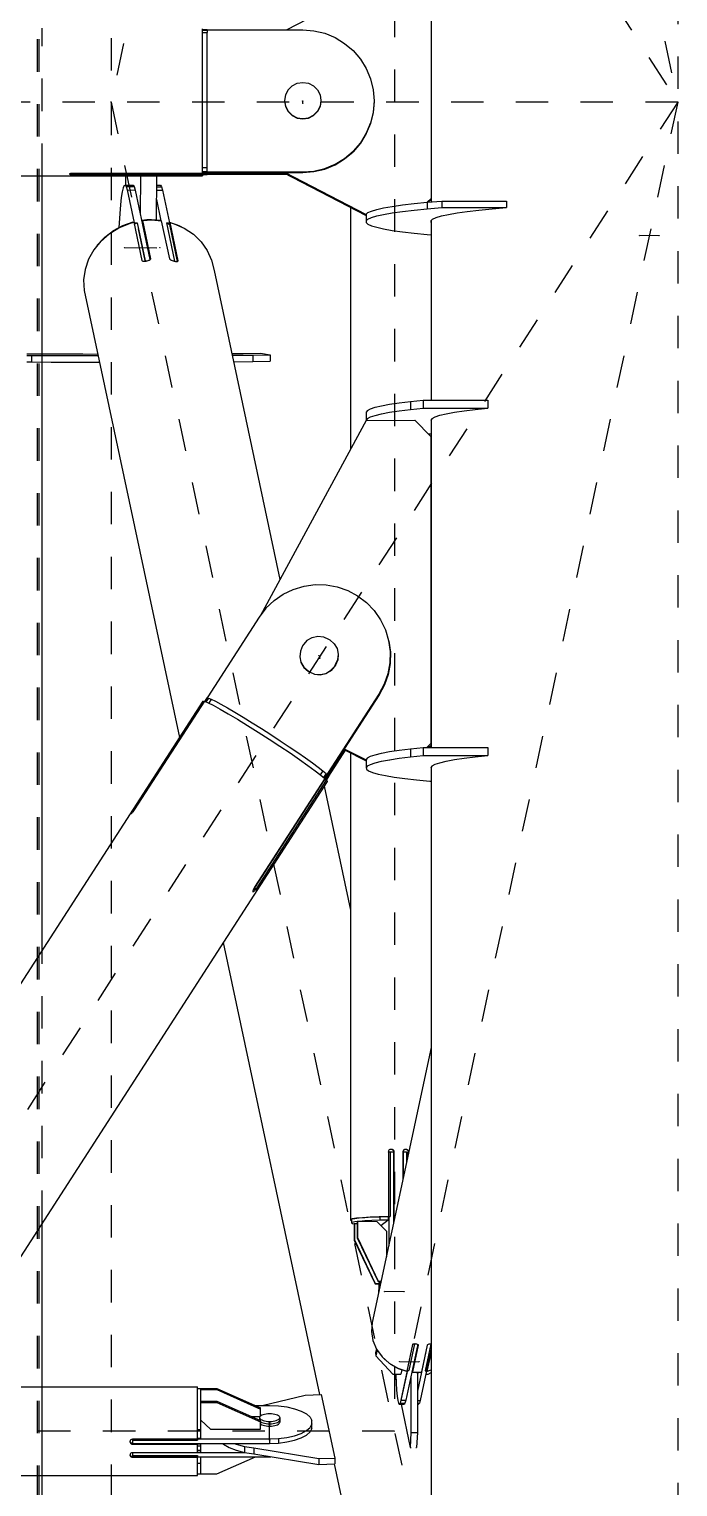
# Model space of a CAD drawing. Header units: millimetres. Extents: x 149919 to 150445, y 136651 to 136866.
# Drawn here: x 150374.11 to 150376.113, y 136778.903 to 136783.4 of the extents above; entities that cross this region are included whole.
import ezdxf

# ---------------------------------------------------------------- set-up
doc = ezdxf.new("R2010")
doc.units = ezdxf.units.MM
doc.header["$LTSCALE"] = 0.25
for name, pattern in [('CENTER', [50.8, 31.75, -6.35, 6.35, -6.35]), ('XKITLINE00', [0]), ('XKITLINE02', [4, 2, -2])]:
    doc.linetypes.add(name, pattern=pattern)

# ---------------------------------------------------------------- blocks, each defined once
blk = doc.blocks.new('çatıı')
at = {"color": 8, "linetype": 'CENTER'}
for p, q in [((23430, 14354.32), (23430, 12689.51)), ((22900, 14100.27), (23430, 13280.27)), ((23430, 14100.27), (23255, 13280.27)), ((23342.5, 13690.27), (23342.5, 12870.27)), ((23342.5, 13690.27), (23430, 13280.27)), ((23255, 13540.01), (23255, 12732.33)), ((23430, 13280.28), (22900, 13280.28)), ((23430, 13280.27), (22900, 12460.27)), ((23255, 13280.27), (23430, 12460.27)), ((23314.2, 13279.92), (23314.2, 13280.63)), ((23430, 13280.27), (23342.5, 12870.27)), ((23424.19, 13239.04), (23418.21, 13239.08)), ((23259.11, 13235.4), (23270.06, 13235.32)), ((23319.22, 13109.5), (23319.45, 13108.63)), ((23345.48, 12913.27), (23339.51, 12913.31)), ((23344.09, 12891.74), (23350.06, 12891.7)), ((23342.5, 12870.27), (22987.5, 12870.27)), ((23303.97, 12867.52), (23303.97, 12873.03))]:
    blk.add_line(p, q, dxfattribs=at)
at = {"color": 116, "linetype": 'XKITLINE02', "true_color": 0x136734}
for p, q in [((23232.3, 12049.63), (23232.3, 13721.24)), ((23232.83, 12049.63), (23232.83, 13721.24)), ((23233.68, 13257.5), (23233.68, 13303.02)), ((23233.68, 12934.47), (23233.68, 13018.62))]:
    blk.add_line(p, q, dxfattribs=at)
at = {"color": 8, "linetype": 'XKITLINE00'}
for p, q in [((23309.19, 13302.56), (23333.8, 13315.32)), ((23353.8, 13310.34), (23353.8, 13250.53)), ((23283.2, 13298.88), (23283.2, 13302.9)), ((23283.2, 13302.62), (23284.7, 13302.62)), ((23283.2, 13302.56), (23314.2, 13302.56)), ((23283.2, 13302.44), (23284.7, 13302.44)), ((23283.2, 13301.7), (23284.7, 13301.7)), ((23284.7, 13302.62), (23284.7, 13302.56)), ((23284.7, 13302.44), (23284.7, 13301.7)), ((23284.7, 13296.32), (23284.7, 13301.7)), ((23314.2, 13302.56), (23317.64, 13302.29)), ((23317.64, 13302.29), (23320.99, 13301.49)), ((23320.99, 13301.49), (23324.18, 13300.17)), ((23283.2, 13282.08), (23283.2, 13298.88)), ((23324.18, 13300.17), (23327.13, 13298.37)), ((23327.13, 13298.37), (23329.75, 13296.14)), ((23284.7, 13266.88), (23284.7, 13296.32)), ((23329.75, 13296.14), (23331.99, 13293.52)), ((23331.99, 13293.52), (23333.8, 13290.59)), ((23333.8, 13290.59), (23335.12, 13287.41)), ((23309.66, 13284.04), (23308.87, 13282.48)), ((23309.66, 13284.04), (23310.9, 13285.27)), ((23310.9, 13285.27), (23312.46, 13286.07)), ((23312.46, 13286.07), (23314.2, 13286.34)), ((23314.2, 13286.34), (23315.93, 13286.07)), ((23315.93, 13286.07), (23317.49, 13285.27)), ((23317.49, 13285.27), (23318.73, 13284.04)), ((23318.73, 13284.04), (23319.52, 13282.48)), ((23335.12, 13287.41), (23335.92, 13284.06)), ((23335.92, 13284.06), (23336.2, 13280.63)), ((23283.2, 13261.45), (23283.2, 13282.08)), ((23308.87, 13282.48), (23308.6, 13280.76)), ((23308.6, 13280.76), (23308.87, 13279.03)), ((23308.6, 13280.69), (23308.87, 13278.97)), ((23308.6, 13280.69), (23308.87, 13278.97)), ((23308.6, 13280.63), (23308.87, 13278.9)), ((23308.87, 13279.03), (23309.66, 13277.47)), ((23308.87, 13278.97), (23309.66, 13277.41)), ((23308.87, 13278.97), (23309.66, 13277.41)), ((23308.87, 13278.9), (23309.66, 13277.35)), ((23319.52, 13279.03), (23318.73, 13277.47)), ((23319.52, 13278.97), (23318.73, 13277.41)), ((23319.52, 13278.97), (23318.73, 13277.41)), ((23319.52, 13278.9), (23318.73, 13277.35)), ((23319.52, 13282.48), (23319.8, 13280.76)), ((23319.8, 13280.76), (23319.52, 13279.03)), ((23319.8, 13280.69), (23319.52, 13278.97)), ((23319.8, 13280.69), (23319.52, 13278.97)), ((23319.8, 13280.63), (23319.52, 13278.9)), ((23336.2, 13280.63), (23335.92, 13277.2)), ((23336.2, 13280.47), (23335.92, 13277.04)), ((23309.66, 13277.47), (23310.9, 13276.24)), ((23309.66, 13277.41), (23310.9, 13276.18)), ((23309.66, 13277.41), (23310.9, 13276.18)), ((23309.66, 13277.35), (23310.9, 13276.11)), ((23310.9, 13276.24), (23312.46, 13275.45)), ((23310.9, 13276.18), (23312.46, 13275.38)), ((23310.9, 13276.18), (23312.46, 13275.38)), ((23310.9, 13276.11), (23312.46, 13275.32)), ((23312.46, 13275.45), (23314.2, 13275.17)), ((23312.46, 13275.38), (23314.2, 13275.11)), ((23312.46, 13275.38), (23314.2, 13275.11)), ((23312.46, 13275.32), (23314.2, 13275.05)), ((23314.2, 13275.17), (23315.93, 13275.45)), ((23314.2, 13275.11), (23315.93, 13275.38)), ((23314.2, 13275.11), (23315.93, 13275.38)), ((23314.2, 13275.05), (23315.93, 13275.32)), ((23314.2, 13275.17), (23314.2, 13275.11)), ((23314.2, 13275.11), (23314.2, 13275.05)), ((23315.93, 13275.45), (23317.49, 13276.24)), ((23315.93, 13275.38), (23317.49, 13276.18)), ((23315.93, 13275.38), (23317.49, 13276.18)), ((23315.93, 13275.32), (23317.49, 13276.11)), ((23317.49, 13276.24), (23318.73, 13277.47)), ((23317.49, 13276.18), (23318.73, 13277.41)), ((23317.49, 13276.18), (23318.73, 13277.41)), ((23317.49, 13276.11), (23318.73, 13277.35)), ((23335.92, 13277.2), (23335.12, 13273.85)), ((23335.92, 13277.04), (23335.12, 13273.69)), ((23333.8, 13270.67), (23331.99, 13267.74)), ((23333.8, 13270.52), (23331.99, 13267.58)), ((23335.12, 13273.85), (23333.8, 13270.67)), ((23335.12, 13273.69), (23333.8, 13270.52)), ((23284.7, 13258.83), (23284.7, 13266.88)), ((23327.13, 13262.89), (23329.75, 13265.12)), ((23331.99, 13267.74), (23329.75, 13265.12)), ((23331.99, 13267.58), (23329.75, 13264.96)), ((23283.2, 13258.37), (23283.2, 13261.45)), ((23320.99, 13259.77), (23324.18, 13261.09)), ((23320.99, 13259.61), (23324.18, 13260.93)), ((23324.18, 13261.09), (23327.13, 13262.89)), ((23324.18, 13260.93), (23327.13, 13262.73)), ((23327.13, 13262.73), (23329.75, 13264.96)), ((23046.8, 13257.5), (23283.2, 13257.5)), ((23242.11, 13258.1), (23242.19, 13258.15)), ((23242.11, 13258.1), (23242.11, 13258.05)), ((23242.11, 13258.05), (23242.19, 13258)), ((23242.19, 13258.15), (23242.36, 13258.24)), ((23242.19, 13258), (23242.36, 13257.96)), ((23242.36, 13258.24), (23242.6, 13258.31)), ((23242.36, 13257.96), (23242.6, 13257.92)), ((23242.6, 13258.31), (23242.89, 13258.36)), ((23242.6, 13257.92), (23242.89, 13257.9)), ((23242.89, 13258.36), (23243.2, 13258.37)), ((23242.89, 13258.36), (23242.89, 13257.9)), ((23242.89, 13257.9), (23243.2, 13257.89)), ((23243.2, 13258.37), (23283.2, 13258.37)), ((23243.2, 13258.37), (23243.2, 13257.89)), ((23243.2, 13257.89), (23283.2, 13257.89)), ((23259.46, 13257.5), (23259.44, 13254.67)), ((23264.09, 13257.5), (23263.99, 13245.8)), ((23269.07, 13257.5), (23268.95, 13243.99)), ((23283.2, 13260.12), (23284.7, 13260.12)), ((23283.2, 13258.83), (23284.7, 13258.83)), ((23283.2, 13258.7), (23314.2, 13258.7)), ((23283.2, 13258.54), (23314.2, 13258.54)), ((23283.2, 13258.37), (23283.2, 13257.89)), ((23283.2, 13258.37), (23283.2, 13258.31)), ((23283.2, 13258.31), (23284.7, 13258.31)), ((23283.2, 13258.12), (23284.7, 13258.12)), ((23283.2, 13257.93), (23284.7, 13257.93)), ((23283.2, 13257.89), (23283.2, 13257.5)), ((23284.7, 13257.99), (23284.7, 13258.53)), ((23284.7, 13258.15), (23308.89, 13258.15)), ((23284.7, 13257.99), (23309.19, 13257.99)), ((23284.7, 13257.99), (23284.7, 13257.93)), ((23308.13, 13258.54), (23333.76, 13245.24)), ((23308.74, 13258.54), (23333.76, 13245.56)), ((23314.2, 13258.7), (23317.64, 13258.97)), ((23314.2, 13258.54), (23317.64, 13258.81)), ((23314.2, 13258.7), (23314.2, 13258.54)), ((23317.64, 13258.97), (23320.99, 13259.77)), ((23317.64, 13258.81), (23320.99, 13259.61)), ((23317.64, 13258.97), (23317.64, 13258.81)), ((23258.4, 13252.6), (23258.12, 13250.83)), ((23258.7, 13253.86), (23258.4, 13252.6)), ((23259.02, 13254.56), (23258.7, 13253.86)), ((23259.02, 13254.56), (23259.33, 13254.67)), ((23259.33, 13254.67), (23261.82, 13254.65)), ((23259.33, 13254.67), (23259.64, 13254.2)), ((23259.64, 13254.2), (23262.13, 13254.18)), ((23259.64, 13254.2), (23259.93, 13253.15)), ((23259.93, 13253.15), (23262.42, 13253.14)), ((23259.93, 13253.15), (23262.09, 13243.04)), ((23261.82, 13254.65), (23262.13, 13254.18)), ((23262.13, 13254.18), (23262.42, 13253.14)), ((23262.42, 13253.14), (23267.01, 13231.66)), ((23269.03, 13253.09), (23270.89, 13253.08)), ((23269.04, 13254.6), (23270.28, 13254.59)), ((23269.04, 13254.13), (23270.59, 13254.12)), ((23270.28, 13254.59), (23270.59, 13254.12)), ((23270.59, 13254.12), (23270.89, 13253.08)), ((23270.89, 13253.08), (23273.04, 13242.97)), ((23257.87, 13248.58), (23257.66, 13245.93)), ((23258.12, 13250.83), (23257.87, 13248.58)), ((23269, 13250.25), (23270.41, 13243.68)), ((23328.91, 13247.76), (23328.91, 13173.07)), ((23335.4, 13246.65), (23337.03, 13247.14)), ((23337.03, 13247.14), (23339.18, 13247.62)), ((23339.18, 13247.62), (23341.83, 13248.09)), ((23341.83, 13248.09), (23344.98, 13248.53)), ((23344.98, 13248.53), (23348.59, 13248.95)), ((23348.59, 13248.95), (23352.65, 13249.35)), ((23348.59, 13246.96), (23352.65, 13247.36)), ((23352.61, 13249.35), (23353.8, 13250.53)), ((23352.65, 13249.35), (23357.11, 13249.72)), ((23352.65, 13249.35), (23352.65, 13247.36)), ((23352.65, 13247.36), (23357.11, 13247.72)), ((23352.96, 13249.38), (23353.8, 13250.21)), ((23353.8, 13250.53), (23353.8, 13250.37)), ((23353.8, 13250.37), (23353.8, 13249.44)), ((23357.11, 13249.72), (23357.11, 13247.72)), ((23357.11, 13249.72), (23377.11, 13249.72)), ((23357.11, 13247.72), (23377.11, 13247.72)), ((23368.59, 13246.96), (23372.65, 13247.36)), ((23372.65, 13247.36), (23377.11, 13247.72)), ((23377.11, 13249.72), (23377.11, 13247.72)), ((23257.39, 13241.49), (23260.65, 13242.85)), ((23257.49, 13242.96), (23257.44, 13241.58)), ((23257.66, 13245.93), (23257.49, 13242.96)), ((23258.66, 13242.23), (23261.85, 13243.35)), ((23260.65, 13242.85), (23262, 13243.17)), ((23261.85, 13243.35), (23261.9, 13243.14)), ((23262, 13243.17), (23264.51, 13231.41)), ((23262.09, 13243.04), (23262.08, 13242.78)), ((23262.09, 13243.04), (23263.05, 13243.04)), ((23262.13, 13242.56), (23263.05, 13243.04)), ((23263.05, 13243.04), (23265.56, 13231.28)), ((23264.57, 13243.88), (23264.54, 13243.23)), ((23264.57, 13243.88), (23266.01, 13244.01)), ((23264.57, 13243.88), (23264.69, 13243.29)), ((23264.69, 13243.29), (23264.66, 13242.64)), ((23264.71, 13243.71), (23264.67, 13242.84)), ((23264.67, 13242.84), (23267.05, 13231.69)), ((23264.71, 13243.71), (23267.61, 13243.92)), ((23264.71, 13243.71), (23267.22, 13231.95)), ((23266.01, 13244.01), (23267.46, 13244.05)), ((23266.01, 13244.01), (23266.06, 13243.81)), ((23267.46, 13244.05), (23268.91, 13243.99)), ((23267.61, 13243.92), (23270.49, 13243.67)), ((23268.91, 13243.99), (23268.95, 13243.81)), ((23268.91, 13243.99), (23270.34, 13243.84)), ((23270.34, 13243.84), (23270.37, 13243.68)), ((23270.49, 13243.67), (23273, 13231.91)), ((23272.08, 13242.97), (23274.59, 13231.22)), ((23272.08, 13242.97), (23273.04, 13242.97)), ((23272.08, 13242.97), (23273.02, 13242.45)), ((23273, 13243.27), (23273.13, 13242.68)), ((23273, 13243.27), (23274.22, 13242.82)), ((23273, 13243.27), (23273, 13243.17)), ((23273.04, 13242.97), (23273.02, 13242.45)), ((23273.13, 13242.68), (23273.1, 13242.07)), ((23273.15, 13243.09), (23273.11, 13242.19)), ((23273.15, 13243.09), (23275.66, 13231.33)), ((23273.15, 13243.09), (23274.47, 13242.75)), ((23274.47, 13242.75), (23277.6, 13241.35)), ((23333.76, 13245.64), (23334.31, 13246.15)), ((23333.76, 13245.64), (23333.76, 13243.64)), ((23333.76, 13243.64), (23334.31, 13244.15)), ((23333.76, 13243.64), (23333.76, 13243.14)), ((23333.76, 13243.14), (23334.31, 13242.63)), ((23334.31, 13246.15), (23335.4, 13246.65)), ((23334.31, 13244.15), (23335.4, 13244.65)), ((23334.31, 13242.63), (23335.4, 13242.13)), ((23335.4, 13244.65), (23337.03, 13245.15)), ((23337.03, 13245.15), (23339.18, 13245.63)), ((23339.18, 13245.63), (23341.83, 13246.09)), ((23341.83, 13246.09), (23344.98, 13246.54)), ((23344.98, 13246.54), (23348.59, 13246.96)), ((23353.76, 13243.64), (23354.31, 13244.15)), ((23353.76, 13243.64), (23353.76, 13243.14)), ((23353.76, 13243.14), (23353.8, 13243.11)), ((23353.8, 13243.67), (23353.8, 13188.33)), ((23354.31, 13244.15), (23355.4, 13244.65)), ((23355.4, 13244.65), (23357.03, 13245.15)), ((23357.03, 13245.15), (23359.18, 13245.63)), ((23359.18, 13245.63), (23361.83, 13246.09)), ((23361.83, 13246.09), (23364.98, 13246.54)), ((23364.98, 13246.54), (23368.59, 13246.96)), ((23251.82, 13237.36), (23254.42, 13239.64)), ((23253.06, 13238.62), (23252.17, 13237.67)), ((23253.06, 13238.62), (23255.7, 13240.64)), ((23254.42, 13239.64), (23257.39, 13241.49)), ((23255.7, 13240.64), (23258.66, 13242.23)), ((23258.66, 13242.23), (23258.7, 13242.04)), ((23273.02, 13242.45), (23275.44, 13231.12)), ((23273.11, 13242.19), (23275.47, 13231.13)), ((23274.88, 13242.57), (23276.09, 13242.12)), ((23276.09, 13242.12), (23276.11, 13242.02)), ((23276.09, 13242.12), (23276.75, 13241.73)), ((23277.6, 13241.35), (23280.4, 13239.47)), ((23280.4, 13239.47), (23282.78, 13237.15)), ((23335.4, 13242.13), (23337.03, 13241.63)), ((23337.03, 13241.63), (23339.18, 13241.15)), ((23339.18, 13241.15), (23341.83, 13240.69)), ((23341.83, 13240.69), (23344.98, 13240.24)), ((23344.98, 13240.24), (23348.59, 13239.82)), ((23348.59, 13239.82), (23352.65, 13239.42)), ((23352.65, 13239.42), (23353.8, 13239.33)), ((23249.67, 13234.71), (23248.05, 13231.77)), ((23251.82, 13237.36), (23249.67, 13234.71)), ((23250.82, 13236.22), (23250.45, 13235.67)), ((23251.42, 13236.87), (23250.82, 13236.22)), ((23282.78, 13237.15), (23284.68, 13234.47)), ((23284.68, 13234.47), (23286.03, 13231.51)), ((23248.05, 13231.77), (23246.99, 13228.63)), ((23264.51, 13231.41), (23264.62, 13231.29)), ((23264.62, 13231.29), (23264.81, 13231.2)), ((23264.81, 13231.2), (23265.09, 13231.16)), ((23265.09, 13231.16), (23265.42, 13231.16)), ((23265.33, 13231.16), (23265.56, 13231.28)), ((23265.42, 13231.16), (23265.79, 13231.2)), ((23265.56, 13231.28), (23266.08, 13231.27)), ((23265.79, 13231.2), (23266.16, 13231.29)), ((23266.16, 13231.29), (23266.5, 13231.42)), ((23266.5, 13231.42), (23266.68, 13231.51)), ((23266.68, 13231.51), (23266.8, 13231.54)), ((23266.8, 13231.54), (23267.03, 13231.67)), ((23267.03, 13231.67), (23267.17, 13231.81)), ((23267.22, 13231.95), (23267.17, 13231.81)), ((23273, 13231.91), (23273.1, 13231.77)), ((23273.1, 13231.77), (23273.3, 13231.63)), ((23273.3, 13231.63), (23273.57, 13231.5)), ((23273.57, 13231.5), (23273.7, 13231.46)), ((23273.7, 13231.46), (23273.9, 13231.37)), ((23273.9, 13231.37), (23274.25, 13231.24)), ((23274.25, 13231.24), (23274.61, 13231.14)), ((23274.33, 13231.22), (23274.59, 13231.22)), ((23274.59, 13231.22), (23274.76, 13231.12)), ((23274.61, 13231.14), (23274.95, 13231.09)), ((23274.95, 13231.09), (23275.25, 13231.09)), ((23275.25, 13231.09), (23275.47, 13231.13)), ((23275.47, 13231.13), (23275.61, 13231.21)), ((23275.66, 13231.33), (23275.61, 13231.21)), ((23286.03, 13231.51), (23286.79, 13228.36)), ((23246.99, 13228.63), (23246.53, 13225.39)), ((23246.53, 13225.39), (23246.68, 13222.14)), ((23286.79, 13228.36), (23307.15, 13132.97)), ((23246.68, 13222.14), (23276.11, 13084.26)), ((23228.98, 13202.63), (23233.6, 13202.6)), ((23233.6, 13202.6), (23239.88, 13202.57)), ((23239.88, 13202.57), (23246.28, 13202.56)), ((23246.28, 13202.56), (23250.87, 13202.55)), ((23292.27, 13202.72), (23295.83, 13202.75)), ((23292.38, 13202.17), (23293.14, 13202.18)), ((23293.14, 13202.18), (23298.76, 13202.23)), ((23295.83, 13202.75), (23301.15, 13202.82)), ((23298.76, 13202.23), (23304.08, 13202.3)), ((23298.76, 13202.23), (23298.76, 13200.23)), ((23301.15, 13202.82), (23304.08, 13202.3)), ((23304.08, 13202.3), (23304.08, 13200.3)), ((23228.98, 13202.13), (23230.39, 13202.12)), ((23228.98, 13200.13), (23230.39, 13200.12)), ((23230.39, 13202.12), (23230.39, 13200.12)), ((23230.39, 13202.12), (23236.53, 13202.08)), ((23230.39, 13200.12), (23236.53, 13200.08)), ((23236.53, 13202.08), (23242.81, 13202.06)), ((23236.53, 13200.08), (23242.81, 13200.06)), ((23242.81, 13202.06), (23249.21, 13202.04)), ((23242.81, 13200.06), (23249.21, 13200.04)), ((23249.21, 13202.04), (23250.98, 13202.04)), ((23249.21, 13200.04), (23251.4, 13200.04)), ((23292.81, 13200.18), (23293.14, 13200.18)), ((23293.14, 13200.18), (23298.76, 13200.23)), ((23298.76, 13200.23), (23304.08, 13200.3)), ((23334.14, 13185.11), (23333.73, 13184.61)), ((23333.73, 13184.61), (23333.73, 13182.12)), ((23334.14, 13185.11), (23335.08, 13185.61)), ((23335.08, 13185.61), (23336.55, 13186.11)), ((23336.55, 13186.11), (23338.53, 13186.59)), ((23338.53, 13186.59), (23341.03, 13187.05)), ((23338.53, 13184.09), (23341.03, 13184.56)), ((23341.03, 13187.05), (23344.01, 13187.5)), ((23341.03, 13184.56), (23344.01, 13185.01)), ((23344.01, 13187.5), (23347.45, 13187.92)), ((23344.01, 13185.01), (23347.45, 13185.43)), ((23347.45, 13187.92), (23351.34, 13188.33)), ((23347.45, 13187.92), (23347.45, 13185.43)), ((23347.45, 13185.43), (23351.34, 13185.83)), ((23351.34, 13188.33), (23371.34, 13188.36)), ((23351.34, 13188.33), (23351.34, 13185.83)), ((23351.34, 13185.83), (23371.34, 13185.87)), ((23358.53, 13184.13), (23361.02, 13184.59)), ((23361.02, 13184.59), (23364, 13185.04)), ((23364, 13185.04), (23367.45, 13185.47)), ((23367.45, 13185.47), (23371.34, 13185.87)), ((23371.34, 13188.36), (23371.34, 13185.87)), ((23333.78, 13182.06), (23301.14, 13121.89)), ((23334.14, 13182.62), (23333.73, 13182.12)), ((23333.73, 13182.12), (23333.76, 13182.02)), ((23333.78, 13182.06), (23348.78, 13182.09)), ((23334.14, 13182.62), (23335.08, 13183.12)), ((23335.08, 13183.12), (23336.55, 13183.61)), ((23336.55, 13183.61), (23338.53, 13184.09)), ((23348.78, 13182.09), (23353.78, 13177.11)), ((23354.13, 13182.65), (23353.73, 13182.15)), ((23353.73, 13182.15), (23353.8, 13181.9)), ((23353.8, 13182.23), (23353.8, 13081.17)), ((23354.13, 13182.65), (23355.07, 13183.15)), ((23355.07, 13183.15), (23356.54, 13183.65)), ((23356.54, 13183.65), (23358.53, 13184.13)), ((23352.87, 13178.01), (23353.45, 13177.96)), ((23353.45, 13177.96), (23353.8, 13177.96)), ((23353.78, 13177.11), (23353.78, 13082.41)), ((23353.78, 13177.11), (23353.8, 13177.04)), ((23311.28, 13129.94), (23314.58, 13130.93)), ((23314.58, 13130.93), (23318, 13131.4)), ((23318, 13131.4), (23321.45, 13131.32)), ((23321.45, 13131.32), (23324.85, 13130.71)), ((23324.85, 13130.71), (23328.11, 13129.58)), ((23302.83, 13124.1), (23305.33, 13126.48)), ((23305.33, 13126.48), (23308.17, 13128.44)), ((23308.17, 13128.44), (23311.28, 13129.94)), ((23328.11, 13129.58), (23331.15, 13127.95)), ((23331.15, 13127.95), (23333.89, 13125.87)), ((23333.89, 13125.87), (23336.27, 13123.38)), ((23300.74, 13121.36), (23283.96, 13095.4)), ((23302.83, 13124.1), (23300.74, 13121.36)), ((23336.27, 13123.38), (23338.24, 13120.55)), ((23338.24, 13120.55), (23339.73, 13117.46)), ((23339.73, 13117.46), (23340.72, 13114.16)), ((23314.15, 13112.51), (23313.45, 13110.91)), ((23314.42, 13112.93), (23314.15, 13112.51)), ((23315.59, 13114.23), (23314.42, 13112.93)), ((23315.59, 13114.23), (23317.11, 13115.11)), ((23317.11, 13115.11), (23318.82, 13115.48)), ((23318.82, 13115.48), (23320.56, 13115.31)), ((23320.56, 13115.31), (23322.16, 13114.6)), ((23322.16, 13114.6), (23322.58, 13114.33)), ((23322.58, 13114.33), (23323.89, 13113.17)), ((23323.89, 13113.17), (23324.77, 13111.66)), ((23340.72, 13114.16), (23340.77, 13113.96)), ((23340.72, 13114.16), (23341.18, 13110.75)), ((23340.77, 13113.96), (23341.24, 13110.55)), ((23313.45, 13110.91), (23313.27, 13109.17)), ((23313.27, 13109.17), (23313.64, 13107.46)), ((23324.96, 13108.22), (23324.25, 13106.62)), ((23324.98, 13108.16), (23324.27, 13106.56)), ((23324.77, 13111.66), (23325.14, 13109.96)), ((23325.14, 13109.96), (23324.96, 13108.22)), ((23325.16, 13109.89), (23324.98, 13108.16)), ((23341.18, 13110.75), (23341.1, 13107.31)), ((23341.24, 13110.55), (23341.15, 13107.11)), ((23313.64, 13107.46), (23314.52, 13105.96)), ((23313.65, 13107.4), (23314.53, 13105.89)), ((23314.52, 13105.96), (23315.82, 13104.79)), ((23314.53, 13105.89), (23315.84, 13104.73)), ((23315.82, 13104.79), (23315.84, 13104.73)), ((23315.82, 13104.79), (23316.24, 13104.52)), ((23315.84, 13104.73), (23316.26, 13104.46)), ((23316.24, 13104.52), (23316.26, 13104.46)), ((23316.24, 13104.52), (23317.85, 13103.82)), ((23316.26, 13104.46), (23317.86, 13103.76)), ((23317.85, 13103.82), (23319.59, 13103.65)), ((23317.86, 13103.76), (23319.61, 13103.58)), ((23319.59, 13103.65), (23321.3, 13104.02)), ((23319.61, 13103.58), (23321.32, 13103.95)), ((23321.3, 13104.02), (23322.81, 13104.9)), ((23321.32, 13103.95), (23322.83, 13104.83)), ((23323.98, 13106.2), (23322.81, 13104.9)), ((23324, 13106.14), (23322.83, 13104.83)), ((23324.25, 13106.62), (23323.98, 13106.2)), ((23323.98, 13106.2), (23324, 13106.14)), ((23324.27, 13106.56), (23324, 13106.14)), ((23324.25, 13106.62), (23324.27, 13106.56)), ((23340.48, 13103.92), (23339.34, 13100.67)), ((23340.54, 13103.73), (23339.39, 13100.48)), ((23341.1, 13107.31), (23340.48, 13103.92)), ((23341.15, 13107.11), (23340.54, 13103.73)), ((23339.34, 13100.67), (23337.7, 13097.64)), ((23339.39, 13100.48), (23337.76, 13097.44)), ((23339.34, 13100.67), (23339.39, 13100.48)), ((23283.37, 13095.5), (23008.1, 12669.61)), ((23283.48, 13095.49), (23261.8, 13061.94)), ((23283.83, 13095.44), (23262.15, 13061.89)), ((23283.37, 13095.5), (23283.48, 13095.49)), ((23283.48, 13095.49), (23283.75, 13095.31)), ((23283.83, 13095.44), (23283.88, 13095.43)), ((23283.88, 13095.43), (23284.95, 13094.99)), ((23284.58, 13096.47), (23283.9, 13095.42)), ((23285.05, 13096.43), (23284.29, 13095.26)), ((23284.58, 13096.47), (23284.67, 13096.5)), ((23284.95, 13094.99), (23286.56, 13094.18)), ((23285.05, 13096.43), (23285.93, 13096.09)), ((23285.93, 13096.09), (23285.15, 13094.89)), ((23285.93, 13096.09), (23287.22, 13095.46)), ((23287.22, 13095.46), (23288.9, 13094.56)), ((23288.9, 13094.56), (23290.93, 13093.42)), ((23337.76, 13097.44), (23299.27, 13037.91)), ((23337.7, 13097.64), (23320.92, 13071.67)), ((23337.7, 13097.64), (23337.76, 13097.44)), ((23286.56, 13094.18), (23288.65, 13093.04)), ((23288.65, 13093.04), (23291.17, 13091.59)), ((23290.93, 13093.42), (23293.25, 13092.06)), ((23291.17, 13091.59), (23294.03, 13089.88)), ((23293.25, 13092.06), (23295.82, 13090.51)), ((23294.03, 13089.88), (23297.15, 13087.97)), ((23295.82, 13090.51), (23298.56, 13088.82)), ((23297.15, 13087.97), (23300.43, 13085.91)), ((23298.56, 13088.82), (23301.42, 13087.02)), ((23300.43, 13085.91), (23303.78, 13083.76)), ((23301.42, 13087.02), (23304.33, 13085.15)), ((23303.78, 13083.76), (23307.09, 13081.59)), ((23304.33, 13085.15), (23307.22, 13083.27)), ((23307.09, 13081.59), (23310.26, 13079.47)), ((23307.22, 13083.27), (23310.01, 13081.41)), ((23310.01, 13081.41), (23312.64, 13079.62)), ((23327, 13080.8), (23333.73, 13077.41)), ((23344.01, 13080.33), (23347.46, 13080.76)), ((23347.46, 13080.76), (23351.34, 13081.16)), ((23347.46, 13080.76), (23347.46, 13078.27)), ((23351.34, 13081.16), (23371.34, 13081.19)), ((23351.34, 13081.16), (23351.34, 13078.67)), ((23352.53, 13081.16), (23353.78, 13082.41)), ((23353.03, 13081.16), (23353.8, 13081.93)), ((23353.78, 13082.41), (23353.8, 13082.34)), ((23371.34, 13081.19), (23371.34, 13078.7)), ((23310.26, 13079.47), (23313.19, 13077.45)), ((23312.64, 13079.62), (23315.05, 13077.94)), ((23313.19, 13077.45), (23315.8, 13075.61)), ((23315.05, 13077.94), (23317.17, 13076.42)), ((23317.17, 13076.42), (23318.97, 13075.08)), ((23327.16, 13080.38), (23322.03, 13072.45)), ((23327.29, 13080.31), (23322.12, 13072.3)), ((23326.83, 13080.54), (23333.73, 13077.07)), ((23328.91, 13079.5), (23328.91, 12935.63)), ((23334.14, 13077.95), (23333.73, 13077.44)), ((23333.73, 13077.44), (23333.73, 13074.95)), ((23334.14, 13077.95), (23335.08, 13078.45)), ((23335.08, 13078.45), (23336.55, 13078.94)), ((23335.08, 13075.96), (23336.55, 13076.45)), ((23336.55, 13078.94), (23338.53, 13079.42)), ((23336.55, 13076.45), (23338.53, 13076.93)), ((23338.53, 13079.42), (23341.03, 13079.89)), ((23338.53, 13076.93), (23341.03, 13077.39)), ((23341.03, 13079.89), (23344.01, 13080.33)), ((23341.03, 13077.39), (23344.01, 13077.84)), ((23341.03, 13077.4), (23341.07, 13077.4)), ((23344.01, 13077.84), (23347.46, 13078.27)), ((23347.46, 13078.27), (23351.34, 13078.67)), ((23351.34, 13078.67), (23371.34, 13078.7)), ((23355.07, 13075.99), (23356.54, 13076.48)), ((23356.54, 13076.48), (23358.53, 13076.96)), ((23358.53, 13076.96), (23361.02, 13077.43)), ((23361.02, 13077.43), (23364, 13077.87)), ((23364, 13077.87), (23367.45, 13078.3)), ((23367.45, 13078.3), (23371.34, 13078.7)), ((23315.8, 13075.61), (23318.01, 13073.99)), ((23318.01, 13073.99), (23319.75, 13072.65)), ((23318.97, 13075.08), (23320.39, 13073.97)), ((23320.39, 13073.97), (23319.61, 13072.76)), ((23319.75, 13072.65), (23320.97, 13071.63)), ((23320.39, 13073.97), (23321.41, 13073.11)), ((23321.41, 13073.11), (23320.63, 13071.91)), ((23321.9, 13072.61), (23321.09, 13071.35)), ((23322.05, 13072.42), (23321.28, 13071.23)), ((23322.11, 13072.19), (23321.43, 13071.14)), ((23321.77, 13072.7), (23321.9, 13072.61)), ((23321.9, 13072.61), (23322.05, 13072.42)), ((23322.05, 13072.42), (23322.12, 13072.28)), ((23322.12, 13072.28), (23322.11, 13072.19)), ((23334.14, 13075.46), (23333.73, 13074.95)), ((23333.73, 13074.95), (23333.87, 13074.45)), ((23333.87, 13074.45), (23334.54, 13073.94)), ((23334.14, 13075.46), (23335.08, 13075.96)), ((23334.54, 13073.94), (23335.75, 13073.45)), ((23335.75, 13073.45), (23337.48, 13072.96)), ((23337.48, 13072.96), (23339.72, 13072.49)), ((23339.72, 13072.49), (23342.46, 13072.03)), ((23342.46, 13072.03), (23345.68, 13071.59)), ((23354.13, 13075.49), (23353.73, 13074.98)), ((23353.73, 13074.98), (23353.8, 13074.74)), ((23353.8, 13075.07), (23353.8, 12689.51)), ((23354.13, 13075.49), (23355.07, 13075.99)), ((23321.7, 13070.64), (23046.42, 12644.75)), ((23321.01, 13071.58), (23299.33, 13038.04)), ((23321.46, 13071.12), (23299.78, 13037.57)), ((23320.76, 13069.19), (23328.91, 13031.03)), ((23320.96, 13071.44), (23321.46, 13071.12)), ((23320.96, 13071.44), (23321.09, 13071.35)), ((23320.97, 13071.63), (23321.01, 13071.58)), ((23321.46, 13071.12), (23321.62, 13070.95)), ((23321.62, 13070.95), (23321.7, 13070.64)), ((23345.68, 13071.59), (23349.35, 13071.18)), ((23349.35, 13071.18), (23353.45, 13070.79)), ((23353.45, 13070.79), (23353.8, 13070.79)), ((23261.26, 13060.95), (23261.22, 13060.83)), ((23261.22, 13060.83), (23261.24, 13060.79)), ((23261.24, 13060.79), (23261.31, 13060.82)), ((23261.34, 13061.13), (23261.26, 13060.95)), ((23261.31, 13060.82), (23261.43, 13060.93)), ((23261.46, 13061.37), (23261.34, 13061.13)), ((23261.58, 13061.1), (23261.43, 13060.93)), ((23261.62, 13061.65), (23261.46, 13061.37)), ((23261.76, 13061.33), (23261.58, 13061.1)), ((23261.8, 13061.94), (23261.62, 13061.65)), ((23261.62, 13061.65), (23261.87, 13061.49)), ((23261.96, 13061.6), (23261.76, 13061.33)), ((23261.8, 13061.94), (23262.07, 13061.77)), ((23262.15, 13061.89), (23261.96, 13061.6)), ((23298.81, 13036.94), (23298.79, 13036.77)), ((23298.79, 13036.77), (23298.82, 13036.67)), ((23298.88, 13037.17), (23298.81, 13036.94)), ((23298.82, 13036.67), (23298.91, 13036.65)), ((23298.99, 13037.44), (23298.88, 13037.17)), ((23298.91, 13036.65), (23299.03, 13036.71)), ((23299.15, 13037.74), (23298.99, 13037.44)), ((23299.03, 13036.71), (23299.2, 13036.84)), ((23299.08, 13037.61), (23299.58, 13037.29)), ((23299.33, 13038.04), (23299.15, 13037.74)), ((23299.38, 13037.04), (23299.2, 13036.84)), ((23299.25, 13037.92), (23299.27, 13037.91)), ((23299.25, 13037.91), (23299.27, 13037.9)), ((23299.27, 13037.93), (23299.27, 13037.91)), ((23299.28, 13037.9), (23299.78, 13037.57)), ((23299.58, 13037.29), (23299.38, 13037.04)), ((23299.78, 13037.57), (23299.58, 13037.29)), ((23289.61, 13021), (23319.37, 12881.57)), ((23353.8, 12988.62), (23335.68, 12903.75)), ((23340.72, 12956.72), (23340.65, 12956.46)), ((23340.65, 12956.46), (23340.65, 12936.51)), ((23340.65, 12956.38), (23340.71, 12956.42)), ((23340.71, 12956.42), (23341.18, 12956.44)), ((23340.71, 12956.42), (23340.71, 12936.48)), ((23340.82, 12956.96), (23340.72, 12956.72)), ((23340.82, 12956.96), (23341, 12957.14)), ((23340.97, 12957.11), (23341.19, 12957.22)), ((23341, 12957.14), (23341.24, 12957.27)), ((23341.18, 12956.44), (23341.18, 12936.49)), ((23341.18, 12956.44), (23342.23, 12956.43)), ((23341.19, 12957.22), (23341.45, 12957.26)), ((23341.24, 12957.27), (23341.51, 12957.31)), ((23341.45, 12957.26), (23341.72, 12957.22)), ((23341.51, 12957.31), (23341.77, 12957.27)), ((23341.72, 12957.22), (23341.95, 12957.1)), ((23341.77, 12957.27), (23342.01, 12957.15)), ((23341.95, 12957.1), (23342.14, 12956.92)), ((23342.01, 12957.15), (23342.2, 12956.96)), ((23342.14, 12956.92), (23342.26, 12956.68)), ((23342.2, 12956.96), (23342.32, 12956.72)), ((23342.23, 12956.43), (23342.23, 12934.41)), ((23342.26, 12956.68), (23342.32, 12956.72)), ((23342.26, 12956.68), (23342.31, 12956.42)), ((23342.31, 12956.42), (23342.36, 12956.46)), ((23342.31, 12956.42), (23342.31, 12936.47)), ((23342.32, 12956.72), (23342.36, 12956.46)), ((23342.36, 12956.46), (23342.36, 12936.51)), ((23345.19, 12956.7), (23345.15, 12956.44)), ((23345.15, 12956.44), (23345.15, 12948.12)), ((23345.15, 12956.36), (23345.21, 12956.41)), ((23345.31, 12956.94), (23345.19, 12956.7)), ((23345.21, 12956.41), (23345.21, 12948.41)), ((23345.21, 12956.41), (23346.26, 12956.41)), ((23345.31, 12956.94), (23345.5, 12957.12)), ((23345.47, 12957.09), (23345.67, 12957.2)), ((23345.5, 12957.12), (23345.73, 12957.24)), ((23345.67, 12957.2), (23345.93, 12957.23)), ((23345.73, 12957.24), (23345.99, 12957.28)), ((23345.93, 12957.23), (23346.19, 12957.19)), ((23345.99, 12957.28), (23346.25, 12957.23)), ((23346.19, 12957.19), (23346.42, 12957.06)), ((23346.25, 12957.23), (23346.48, 12957.11)), ((23346.26, 12956.41), (23346.68, 12956.38)), ((23346.26, 12956.41), (23346.26, 12953.3)), ((23346.42, 12957.06), (23346.58, 12956.91)), ((23346.48, 12957.11), (23346.67, 12956.92)), ((23346.58, 12956.91), (23346.61, 12956.87)), ((23346.61, 12956.87), (23346.72, 12956.63)), ((23346.67, 12956.92), (23346.76, 12956.68)), ((23346.68, 12956.38), (23346.68, 12955.29)), ((23346.72, 12956.63), (23346.76, 12956.37)), ((23346.76, 12956.68), (23346.82, 12956.42)), ((23346.76, 12956.37), (23346.82, 12956.42)), ((23346.76, 12956.37), (23346.76, 12955.68)), ((23346.82, 12956.42), (23346.82, 12955.96)), ((23328.91, 12935.63), (23329.53, 12935.84)), ((23328.91, 12935.63), (23328.96, 12935.41)), ((23328.96, 12935.41), (23329.25, 12935.32)), ((23329.25, 12935.53), (23329.5, 12935.72)), ((23329.25, 12935.53), (23329.25, 12934.53)), ((23329.25, 12934.53), (23329.5, 12934.72)), ((23329.25, 12934.53), (23329.55, 12934.34)), ((23329.5, 12935.72), (23330.3, 12935.91)), ((23329.5, 12934.72), (23330.3, 12934.91)), ((23329.53, 12935.84), (23330.8, 12936.04)), ((23329.55, 12934.34), (23330.04, 12934.23)), ((23330.03, 12934.22), (23330.13, 12934.3)), ((23330.03, 12934.22), (23330.03, 12929.24)), ((23330.13, 12934.3), (23330.13, 12929.31)), ((23330.13, 12934.3), (23330.97, 12934.29)), ((23330.3, 12935.91), (23331.61, 12936.08)), ((23330.3, 12934.91), (23331.06, 12935.01)), ((23330.8, 12936.04), (23332.67, 12936.22)), ((23330.97, 12934.94), (23331.06, 12935.01)), ((23330.97, 12934.94), (23330.97, 12929.95)), ((23331.06, 12935.01), (23331.06, 12930.03)), ((23331.06, 12935.01), (23337.04, 12934.97)), ((23331.08, 12935.01), (23331.61, 12935.08)), ((23331.61, 12936.08), (23333.38, 12936.23)), ((23331.61, 12935.08), (23333.38, 12935.23)), ((23332.67, 12936.22), (23335.02, 12936.36)), ((23333.38, 12936.23), (23335.53, 12936.35)), ((23333.38, 12935.23), (23335.53, 12935.35)), ((23335.02, 12936.36), (23337.75, 12936.46)), ((23335.53, 12936.35), (23337.98, 12936.43)), ((23335.53, 12935.35), (23337.98, 12935.44)), ((23337.04, 12934.97), (23340.02, 12931.96)), ((23337.75, 12936.46), (23340.65, 12936.51)), ((23337.98, 12936.43), (23340.61, 12936.48)), ((23337.98, 12936.43), (23337.98, 12935.44)), ((23337.98, 12935.44), (23340.61, 12935.48)), ((23338.29, 12933.7), (23340.61, 12935.48)), ((23340.59, 12936.46), (23340.65, 12936.51)), ((23340.61, 12936.48), (23340.61, 12935.48)), ((23340.71, 12936.48), (23340.73, 12936.5)), ((23340.73, 12936.5), (23341.18, 12936.49)), ((23340.73, 12936.5), (23340.73, 12927.42)), ((23342.23, 12936.41), (23342.33, 12936.49)), ((23342.23, 12935.41), (23342.33, 12935.49)), ((23342.31, 12936.47), (23342.36, 12936.51)), ((23342.33, 12936.49), (23342.67, 12936.49)), ((23342.33, 12936.49), (23342.33, 12935.49)), ((23342.33, 12935.49), (23342.46, 12935.49)), ((23342.36, 12936.51), (23342.67, 12936.51)), ((23330.03, 12929.24), (23330.13, 12929.31)), ((23330.03, 12929.24), (23336.51, 12915.73)), ((23330.13, 12929.31), (23336.6, 12915.8)), ((23330.97, 12929.95), (23331.06, 12930.03)), ((23330.97, 12929.95), (23337.44, 12916.45)), ((23331.06, 12930.03), (23337.53, 12916.52)), ((23340.02, 12931.96), (23340.02, 12924.09)), ((23336.51, 12915.73), (23336.6, 12915.8)), ((23336.51, 12915.73), (23337.75, 12915.72)), ((23336.6, 12915.8), (23337.76, 12915.79)), ((23337.44, 12916.45), (23337.53, 12916.52)), ((23337.44, 12916.45), (23338.39, 12916.44)), ((23337.53, 12916.52), (23338.41, 12916.51)), ((23337.66, 12914.68), (23337.64, 12914.17)), ((23337.69, 12915.14), (23337.66, 12914.68)), ((23337.73, 12915.55), (23337.69, 12915.14)), ((23337.77, 12915.89), (23337.73, 12915.55)), ((23337.82, 12916.15), (23337.77, 12915.89)), ((23337.87, 12916.33), (23337.82, 12916.15)), ((23337.92, 12916.42), (23337.87, 12916.33)), ((23337.92, 12916.42), (23338.38, 12916.41)), ((23337.92, 12916.42), (23337.97, 12916.41)), ((23337.97, 12916.41), (23338.01, 12916.31)), ((23338.01, 12916.31), (23338.06, 12916.11)), ((23338.06, 12916.11), (23338.1, 12915.84)), ((23338.1, 12915.84), (23338.14, 12915.48)), ((23338.14, 12915.48), (23338.15, 12915.31)), ((23337.64, 12914.17), (23337.63, 12913.64)), ((23337.63, 12913.64), (23337.63, 12913.1)), ((23337.63, 12913.1), (23337.63, 12912.87)), ((23335.68, 12903.75), (23335.44, 12900.98)), ((23335.44, 12900.98), (23335.88, 12898.21)), ((23335.88, 12898.21), (23336.98, 12895.57)), ((23349.69, 12897.06), (23346, 12879.79)), ((23348.13, 12897.02), (23346.37, 12888.8)), ((23348.67, 12897.19), (23346.91, 12888.96)), ((23349.73, 12897.02), (23348.05, 12889.15)), ((23349.82, 12896.82), (23348.07, 12888.6)), ((23348.21, 12897.11), (23348.13, 12897.02)), ((23348.21, 12897.11), (23348.33, 12897.19)), ((23348.33, 12897.19), (23348.54, 12897.25)), ((23348.54, 12897.25), (23348.78, 12897.27)), ((23348.54, 12897.25), (23348.67, 12897.19)), ((23348.67, 12897.19), (23349.42, 12897.18)), ((23348.78, 12897.27), (23349.05, 12897.26)), ((23349.05, 12897.26), (23349.31, 12897.22)), ((23349.31, 12897.22), (23349.53, 12897.14)), ((23349.53, 12897.14), (23349.71, 12897.04)), ((23352.63, 12896.83), (23349.59, 12882.58)), ((23349.71, 12897.04), (23349.81, 12896.93)), ((23349.81, 12896.93), (23349.82, 12896.82)), ((23352.61, 12896.8), (23350.86, 12888.58)), ((23353.74, 12897.15), (23351.99, 12888.93)), ((23352.68, 12896.91), (23352.61, 12896.8)), ((23352.68, 12896.91), (23352.82, 12897.02)), ((23352.82, 12897.02), (23353.02, 12897.12)), ((23353.02, 12897.12), (23353.27, 12897.19)), ((23353.15, 12897.16), (23353.74, 12897.15)), ((23353.27, 12897.19), (23353.53, 12897.23)), ((23353.53, 12897.23), (23353.79, 12897.24)), ((23353.74, 12897.15), (23353.8, 12897.18)), ((23336.96, 12895.61), (23336.7, 12894.4)), ((23336.7, 12894.4), (23336.73, 12893.49)), ((23337.13, 12895.36), (23336.73, 12893.49)), ((23336.73, 12893.49), (23342.02, 12887.89)), ((23336.98, 12895.57), (23338.68, 12893.2)), ((23338.68, 12893.2), (23340.9, 12891.22)), ((23339.12, 12892.81), (23339.29, 12892.59)), ((23339.29, 12892.59), (23340.29, 12891.76)), ((23353.8, 12895.57), (23352.43, 12889.16)), ((23353.8, 12895.3), (23352.52, 12889.33)), ((23353.8, 12894.62), (23352.54, 12888.76)), ((23340.9, 12891.22), (23343.53, 12889.72)), ((23341.04, 12891.14), (23341.33, 12890.89)), ((23341.33, 12890.89), (23343.69, 12889.6)), ((23342.02, 12887.89), (23344.51, 12887.88)), ((23342.58, 12887.89), (23342.95, 12886.13)), ((23342.89, 12887.89), (23342.9, 12887.63)), ((23342.9, 12887.63), (23342.99, 12885.14)), ((23343.53, 12889.72), (23346.37, 12888.8)), ((23343.7, 12889.66), (23343.69, 12889.6)), ((23343.69, 12889.6), (23346.27, 12888.76)), ((23344.8, 12889.24), (23344.51, 12887.88)), ((23346.46, 12888.97), (23344.51, 12879.8)), ((23346.28, 12888.83), (23346.27, 12888.76)), ((23346.46, 12889.2), (23346.46, 12888.97)), ((23346.46, 12889.2), (23346.91, 12888.96)), ((23346.46, 12888.97), (23346.91, 12888.96)), ((23347.95, 12888.95), (23347.97, 12888.48)), ((23348.06, 12888.89), (23347.97, 12888.48)), ((23347.97, 12888.48), (23348.67, 12888.42)), ((23348.04, 12889.36), (23348.06, 12888.89)), ((23348.05, 12889.15), (23348.07, 12888.6)), ((23348.07, 12888.6), (23349.47, 12888.45)), ((23348.69, 12888.53), (23348.67, 12888.42)), ((23348.67, 12888.42), (23349.37, 12888.4)), ((23349.37, 12888.4), (23350.07, 12888.41)), ((23349.47, 12888.45), (23350.86, 12888.58)), ((23349.59, 12888.4), (23349.58, 12869.85)), ((23350.09, 12888.5), (23350.07, 12888.41)), ((23350.07, 12888.41), (23350.76, 12888.46)), ((23352.44, 12888.93), (23350.48, 12879.76)), ((23350.78, 12888.57), (23350.76, 12888.46)), ((23351.99, 12888.93), (23352.43, 12889.16)), ((23351.99, 12888.93), (23352.44, 12888.93)), ((23352.2, 12887.83), (23352.97, 12887.82)), ((23352.43, 12889.16), (23352.44, 12888.93)), ((23352.44, 12888.71), (23353.8, 12889.15)), ((23352.53, 12889.13), (23352.44, 12888.71)), ((23352.44, 12888.92), (23352.44, 12888.71)), ((23352.51, 12889.56), (23352.53, 12889.13)), ((23352.52, 12889.33), (23352.54, 12888.76)), ((23352.54, 12888.76), (23353.8, 12889.15)), ((23352.97, 12887.82), (23353.8, 12888.41)), ((23226.7, 12883.91), (23281.67, 12883.91)), ((23281.67, 12867.9), (23281.67, 12883.91)), ((23281.67, 12883.46), (23282.67, 12883.46)), ((23282.67, 12883.47), (23287.67, 12883.47)), ((23282.67, 12879.16), (23282.67, 12883.46)), ((23282.67, 12883.08), (23287.67, 12883.08)), ((23287.67, 12883.47), (23301.17, 12877.49)), ((23287.67, 12883.47), (23287.67, 12883.08)), ((23287.67, 12883.08), (23301.17, 12877.1)), ((23342.99, 12885.14), (23343.12, 12882.93)), ((23343.12, 12882.93), (23343.3, 12881.11)), ((23347.6, 12887.27), (23347.59, 12869.86)), ((23282.67, 12879.54), (23287.67, 12879.54)), ((23282.67, 12879.16), (23282.67, 12879.15)), ((23282.67, 12879.15), (23287.67, 12879.15)), ((23282.67, 12879.15), (23282.67, 12879.13)), ((23282.67, 12873.46), (23282.67, 12879.13)), ((23287.67, 12879.54), (23301.17, 12873.56)), ((23287.67, 12879.54), (23287.67, 12879.15)), ((23287.67, 12879.15), (23301.17, 12873.17)), ((23301.69, 12878.19), (23314.94, 12881.42)), ((23314.94, 12881.42), (23319.92, 12881.59)), ((23319.92, 12881.59), (23324.1, 12861.99)), ((23343.3, 12881.11), (23343.51, 12879.75)), ((23343.51, 12879.75), (23343.75, 12878.91)), ((23343.75, 12878.91), (23344, 12878.64)), ((23344.26, 12878.94), (23344, 12878.64)), ((23344, 12878.64), (23345.5, 12878.63)), ((23344.51, 12879.8), (23344.26, 12878.94)), ((23344.26, 12878.94), (23345.75, 12878.93)), ((23344.51, 12879.8), (23346, 12879.79)), ((23344.54, 12878.64), (23347.38, 12865.26)), ((23345.75, 12878.93), (23345.5, 12878.63)), ((23346, 12879.79), (23345.75, 12878.93)), ((23349.59, 12879.76), (23350.48, 12879.76)), ((23349.59, 12878.9), (23350.23, 12878.9)), ((23349.59, 12878.6), (23349.98, 12878.6)), ((23350.23, 12878.9), (23349.98, 12878.6)), ((23350.48, 12879.76), (23350.23, 12878.9)), ((23298.37, 12874.8), (23300.98, 12874.8)), ((23299.61, 12878.19), (23303.97, 12878.19)), ((23300.92, 12874.72), (23300.87, 12874.5)), ((23300.87, 12874.5), (23300.87, 12873.77)), ((23300.87, 12874.5), (23300.92, 12874.29)), ((23301.06, 12874.92), (23300.92, 12874.72)), ((23300.92, 12874.29), (23301.06, 12874.09)), ((23301.06, 12874.92), (23301.29, 12875.11)), ((23301.06, 12874.09), (23301.29, 12873.89)), ((23301.17, 12875.02), (23301.17, 12877.49)), ((23301.29, 12875.11), (23301.6, 12875.29)), ((23301.6, 12875.29), (23301.98, 12875.44)), ((23301.98, 12875.44), (23302.42, 12875.56)), ((23302.42, 12875.56), (23302.91, 12875.65)), ((23302.91, 12875.65), (23303.44, 12875.7)), ((23303.44, 12875.7), (23303.97, 12875.72)), ((23303.97, 12878.19), (23306.7, 12878.07)), ((23303.97, 12875.72), (23304.51, 12875.7)), ((23304.51, 12875.7), (23305.03, 12875.65)), ((23305.03, 12875.65), (23305.52, 12875.56)), ((23305.52, 12875.56), (23305.97, 12875.44)), ((23305.97, 12875.44), (23306.35, 12875.29)), ((23306.35, 12875.29), (23306.66, 12875.11)), ((23306.66, 12875.11), (23306.89, 12874.92)), ((23306.66, 12873.89), (23306.89, 12874.09)), ((23306.7, 12878.07), (23309.3, 12877.74)), ((23306.89, 12874.92), (23307.03, 12874.72)), ((23307.03, 12874.29), (23306.89, 12874.09)), ((23307.03, 12874.72), (23307.07, 12874.5)), ((23307.07, 12874.5), (23307.03, 12874.29)), ((23307.07, 12874.5), (23307.07, 12873.77)), ((23309.3, 12877.74), (23311.67, 12877.2)), ((23311.67, 12877.2), (23313.71, 12876.48)), ((23313.71, 12876.48), (23315.32, 12875.61)), ((23315.32, 12875.61), (23316.43, 12874.63)), ((23316.43, 12874.63), (23317, 12873.57)), ((23281.67, 12870.77), (23282.67, 12870.77)), ((23282.67, 12873.63), (23285.67, 12870.87)), ((23282.67, 12868.06), (23282.67, 12873.46)), ((23285.67, 12870.87), (23301.17, 12870.87)), ((23300.87, 12873.77), (23300.89, 12873.69)), ((23300.87, 12873.77), (23300.89, 12873.69)), ((23300.87, 12873.77), (23300.87, 12873.69)), ((23301.17, 12870.87), (23301.17, 12873.56)), ((23301.17, 12873.26), (23301.29, 12873.16)), ((23301.17, 12873.26), (23301.29, 12873.16)), ((23301.17, 12872.52), (23301.29, 12872.42)), ((23301.29, 12873.89), (23301.6, 12873.72)), ((23301.29, 12873.16), (23301.6, 12872.99)), ((23301.29, 12873.16), (23301.6, 12872.99)), ((23301.29, 12872.42), (23301.6, 12872.25)), ((23301.6, 12873.72), (23301.98, 12873.57)), ((23301.6, 12872.99), (23301.98, 12872.83)), ((23301.6, 12872.99), (23301.98, 12872.83)), ((23301.6, 12872.25), (23301.98, 12872.1)), ((23301.98, 12873.57), (23302.42, 12873.45)), ((23301.98, 12872.83), (23302.42, 12872.71)), ((23301.98, 12872.83), (23302.42, 12872.71)), ((23301.98, 12872.1), (23302.42, 12871.98)), ((23302.42, 12873.45), (23302.91, 12873.36)), ((23302.42, 12872.71), (23302.91, 12872.62)), ((23302.42, 12872.71), (23302.91, 12872.62)), ((23302.42, 12871.98), (23302.91, 12871.89)), ((23302.91, 12873.36), (23303.44, 12873.3)), ((23302.91, 12872.62), (23303.44, 12872.57)), ((23302.91, 12872.62), (23303.44, 12872.57)), ((23302.91, 12871.89), (23303.44, 12871.83)), ((23303.44, 12873.3), (23303.97, 12873.29)), ((23303.44, 12872.57), (23303.97, 12872.55)), ((23303.44, 12872.57), (23303.97, 12872.55)), ((23303.44, 12871.83), (23303.97, 12871.81)), ((23303.97, 12873.29), (23304.51, 12873.3)), ((23303.97, 12873.29), (23303.97, 12872.55)), ((23303.97, 12872.55), (23304.51, 12872.57)), ((23303.97, 12872.55), (23304.51, 12872.57)), ((23303.97, 12872.55), (23303.97, 12871.81)), ((23303.97, 12871.81), (23304.51, 12871.83)), ((23304.51, 12873.3), (23305.03, 12873.36)), ((23304.51, 12872.57), (23305.03, 12872.62)), ((23304.51, 12872.57), (23305.03, 12872.62)), ((23304.51, 12871.83), (23305.03, 12871.89)), ((23305.03, 12873.36), (23305.52, 12873.45)), ((23305.03, 12872.62), (23305.52, 12872.71)), ((23305.03, 12872.62), (23305.52, 12872.71)), ((23305.03, 12871.89), (23305.52, 12871.98)), ((23305.52, 12873.45), (23305.97, 12873.57)), ((23305.52, 12872.71), (23305.97, 12872.83)), ((23305.52, 12872.71), (23305.97, 12872.83)), ((23305.52, 12871.98), (23305.97, 12872.1)), ((23305.97, 12873.57), (23306.35, 12873.72)), ((23305.97, 12872.83), (23306.35, 12872.99)), ((23305.97, 12872.83), (23306.35, 12872.99)), ((23305.97, 12872.1), (23306.35, 12872.25)), ((23306.35, 12873.72), (23306.66, 12873.89)), ((23306.35, 12872.99), (23306.66, 12873.16)), ((23306.35, 12872.99), (23306.66, 12873.16)), ((23306.35, 12872.25), (23306.66, 12872.42)), ((23306.66, 12873.16), (23306.89, 12873.35)), ((23306.66, 12873.16), (23306.89, 12873.35)), ((23306.66, 12872.42), (23306.89, 12872.62)), ((23307.03, 12873.56), (23306.89, 12873.35)), ((23307.03, 12873.56), (23306.89, 12873.35)), ((23307.03, 12872.82), (23306.89, 12872.62)), ((23307.07, 12873.77), (23307.03, 12873.56)), ((23307.07, 12873.77), (23307.03, 12873.56)), ((23307.07, 12873.03), (23307.03, 12872.82)), ((23307.07, 12873.77), (23307.07, 12873.03)), ((23311.67, 12868.87), (23313.71, 12869.59)), ((23313.71, 12869.59), (23315.32, 12870.46)), ((23315.32, 12870.46), (23316.43, 12871.44)), ((23315.32, 12869.08), (23316.43, 12870.06)), ((23317, 12872.49), (23316.43, 12871.44)), ((23317, 12871.12), (23316.43, 12870.06)), ((23317, 12871.12), (23317, 12873.57)), ((23347.59, 12869.86), (23347.38, 12865.26)), ((23347.59, 12869.86), (23349.58, 12869.85)), ((23349.58, 12869.85), (23349.37, 12865.25)), ((23260.87, 12867.33), (23260.82, 12867.08)), ((23260.82, 12867.08), (23260.87, 12866.82)), ((23260.84, 12867.19), (23260.87, 12867.06)), ((23260.99, 12867.56), (23260.87, 12867.33)), ((23260.87, 12867.06), (23260.99, 12866.83)), ((23260.87, 12866.82), (23260.99, 12866.59)), ((23260.99, 12867.56), (23261.17, 12867.74)), ((23260.99, 12866.83), (23261.17, 12866.65)), ((23260.99, 12866.59), (23261.17, 12866.41)), ((23261.17, 12867.74), (23261.41, 12867.83)), ((23261.17, 12866.65), (23261.41, 12866.53)), ((23261.17, 12866.41), (23261.41, 12866.3)), ((23261.41, 12867.83), (23261.67, 12867.9)), ((23261.41, 12866.53), (23261.41, 12866.3)), ((23261.41, 12866.53), (23261.67, 12866.49)), ((23261.41, 12866.3), (23261.67, 12866.26)), ((23261.67, 12867.9), (23281.67, 12867.9)), ((23261.67, 12866.5), (23261.67, 12867.9)), ((23261.67, 12867.47), (23281.67, 12867.47)), ((23261.67, 12866.5), (23303.97, 12866.5)), ((23261.67, 12866.5), (23261.67, 12866.49)), ((23261.67, 12866.49), (23261.67, 12866.26)), ((23261.67, 12866.49), (23281.67, 12866.49)), ((23261.67, 12866.26), (23281.67, 12866.26)), ((23281.67, 12868.06), (23282.67, 12868.06)), ((23281.67, 12867.88), (23303.97, 12867.88)), ((23281.67, 12867.88), (23281.67, 12867.47)), ((23281.67, 12866.5), (23281.67, 12866.38)), ((23281.67, 12866.49), (23281.67, 12866.26)), ((23281.67, 12866.38), (23282.67, 12866.38)), ((23281.67, 12863.68), (23281.67, 12866.26)), ((23281.67, 12865.72), (23282.67, 12865.72)), ((23282.67, 12865.06), (23282.67, 12866.5)), ((23282.67, 12863.81), (23282.67, 12865.06)), ((23289.44, 12866.5), (23289.72, 12866.25)), ((23289.72, 12866.25), (23291.47, 12865.24)), ((23291.47, 12865.24), (23293.67, 12864.39)), ((23292.96, 12866.5), (23293.67, 12866.23)), ((23293.67, 12866.23), (23296.24, 12865.55)), ((23296.24, 12865.55), (23299.09, 12865.08)), ((23296.24, 12865.55), (23296.24, 12863.71)), ((23299.09, 12865.08), (23319.12, 12861.83)), ((23299.09, 12865.08), (23299.09, 12863.24)), ((23303.97, 12867.88), (23306.7, 12867.99)), ((23303.97, 12867.88), (23303.97, 12866.5)), ((23303.97, 12866.5), (23306.7, 12866.61)), ((23306.7, 12867.99), (23309.3, 12868.33)), ((23306.7, 12867.99), (23306.7, 12866.61)), ((23306.7, 12866.61), (23309.3, 12866.95)), ((23309.3, 12868.33), (23311.67, 12868.87)), ((23309.3, 12866.95), (23311.67, 12867.49)), ((23311.67, 12867.49), (23313.71, 12868.21)), ((23313.71, 12868.21), (23315.32, 12869.08)), ((23347.38, 12865.26), (23347.68, 12865.26)), ((23349.14, 12865.25), (23349.37, 12865.25)), ((23260.87, 12863.17), (23260.82, 12862.94)), ((23260.82, 12862.94), (23260.87, 12862.71)), ((23260.85, 12863.06), (23260.87, 12862.94)), ((23260.99, 12863.37), (23260.87, 12863.17)), ((23260.87, 12862.94), (23260.99, 12862.74)), ((23260.87, 12862.71), (23260.99, 12862.5)), ((23260.99, 12863.37), (23261.17, 12863.54)), ((23260.99, 12862.74), (23261.14, 12862.6)), ((23260.99, 12862.5), (23261.16, 12862.35)), ((23261.14, 12862.6), (23261.17, 12862.58)), ((23261.17, 12863.54), (23261.41, 12863.65)), ((23261.17, 12862.58), (23261.41, 12862.48)), ((23261.17, 12862.34), (23261.41, 12862.25)), ((23261.41, 12863.65), (23261.67, 12863.68)), ((23261.41, 12862.48), (23261.67, 12862.45)), ((23261.41, 12862.25), (23261.67, 12862.2)), ((23261.67, 12863.68), (23281.67, 12863.68)), ((23261.67, 12862.47), (23261.67, 12863.68)), ((23261.67, 12862.78), (23281.67, 12862.78)), ((23261.67, 12862.47), (23281.67, 12862.47)), ((23261.67, 12862.45), (23261.67, 12862.2)), ((23261.67, 12862.45), (23281.67, 12862.45)), ((23261.67, 12862.2), (23281.67, 12862.2)), ((23281.67, 12864.43), (23282.67, 12864.43)), ((23281.67, 12863.81), (23282.67, 12863.81)), ((23281.67, 12863.74), (23296.12, 12863.74)), ((23281.67, 12862.78), (23281.67, 12862.36)), ((23281.67, 12862.36), (23281.67, 12862.2)), ((23281.67, 12862.36), (23303.97, 12862.36)), ((23281.67, 12856.64), (23281.67, 12862.2)), ((23282.67, 12858.78), (23282.67, 12862.36)), ((23287.67, 12857.08), (23299.61, 12862.36)), ((23293.67, 12864.39), (23296.24, 12863.71)), ((23296.24, 12863.71), (23299.09, 12863.24)), ((23299.09, 12863.24), (23319.12, 12859.99)), ((23303.97, 12862.45), (23303.97, 12862.36)), ((23303.97, 12862.36), (23304.38, 12862.38)), ((23319.12, 12861.83), (23324.1, 12861.99)), ((23319.12, 12861.83), (23319.12, 12859.99)), ((23324.1, 12861.99), (23324.1, 12860.15)), ((23226.7, 12856.64), (23281.67, 12856.64)), ((23281.67, 12860.36), (23282.67, 12860.36)), ((23281.67, 12857.09), (23282.67, 12857.09)), ((23282.67, 12857.1), (23282.67, 12858.78)), ((23282.67, 12857.1), (23282.67, 12857.08)), ((23282.67, 12857.08), (23287.67, 12857.08)), ((23319.12, 12859.99), (23324.1, 12860.15)), ((23323.94, 12860.15), (23330.17, 12830.94))]:
    blk.add_line(p, q, dxfattribs=at)
at = {"color": 7, "linetype": 'XKITLINE00'}
for p, q in [((23233.68, 13018.62), (23233.68, 13257.5)), ((23233.68, 12768.61), (23233.68, 12934.47))]:
    blk.add_line(p, q, dxfattribs=at)
at = {"color": 8, "linetype": 'XKITLINE00'}
for centre in [(23255, 13280.27), (23255, 13280.27), (23314.2, 13280.63), (23314.2, 13279.92), (23430, 13280.28), (23430, 13280.27), (23430, 13280.27), (23430, 13280.27), (23430, 13280.27), (23418.21, 13239.08), (23424.19, 13239.04), (23259.11, 13235.4), (23270.06, 13235.32), (23319.22, 13109.5), (23319.45, 13108.63), (23339.51, 12913.31), (23345.48, 12913.27), (23344.09, 12891.74), (23350.06, 12891.7), (23303.97, 12873.03), (23342.5, 12870.27), (23342.5, 12870.27), (23342.5, 12870.27), (23303.97, 12867.52)]:
    blk.add_circle(centre, 0.05, dxfattribs=at)

msp = doc.modelspace()

# ---------------------------------------------------------------- block references
at = {"xscale": 0.009999943142843078, "yscale": 0.009999943142843078, "zscale": 0.009999943142843078}
msp.add_blockref('çatıı', (150141.8141, 136650.3731), dxfattribs=at)

doc.saveas('drawing.dxf')
